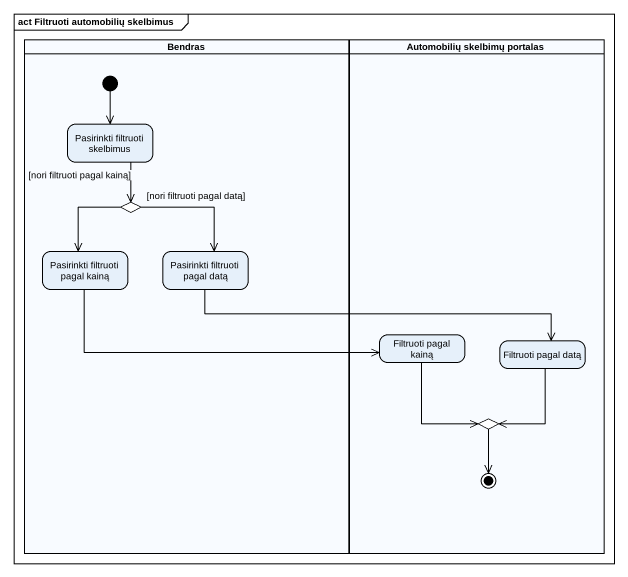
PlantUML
@startuml
mainframe act Filtruoti automobilių skelbimus
hide empty description
state Bendras <<partition>> {
  state "Pasirinkti filtruoti skelbimus" as Pasirinkti_filtruoti
  state choice1 <<choice>>
  state "Pasirinkti filtruoti pagal kainą" as Pasirinkti_filtruoti_pagal
  state "Pasirinkti filtruoti pagal datą" as Pasirinkti_filtruoti_pagal_2
  [*] --> Pasirinkti_filtruoti
}
state "Automobilių skelbimų portalas" as Automobilių_skelbimų <<partition>> {
  state "Filtruoti pagal kainą" as Filtruoti_pagal_kainą
  state "Filtruoti pagal datą" as Filtruoti_pagal_datą
  state choice2 <<choice>>
  choice2 --> [*]
}
Pasirinkti_filtruoti --> choice1
choice1 --> Pasirinkti_filtruoti_pagal : [nori filtruoti pagal kainą]
choice1 --> Pasirinkti_filtruoti_pagal_2 : [nori filtruoti pagal datą]
Pasirinkti_filtruoti_pagal -right-> Filtruoti_pagal_kainą
Pasirinkti_filtruoti_pagal_2 -right-> Filtruoti_pagal_datą
Filtruoti_pagal_kainą --> choice2
Filtruoti_pagal_datą --> choice2
@enduml
